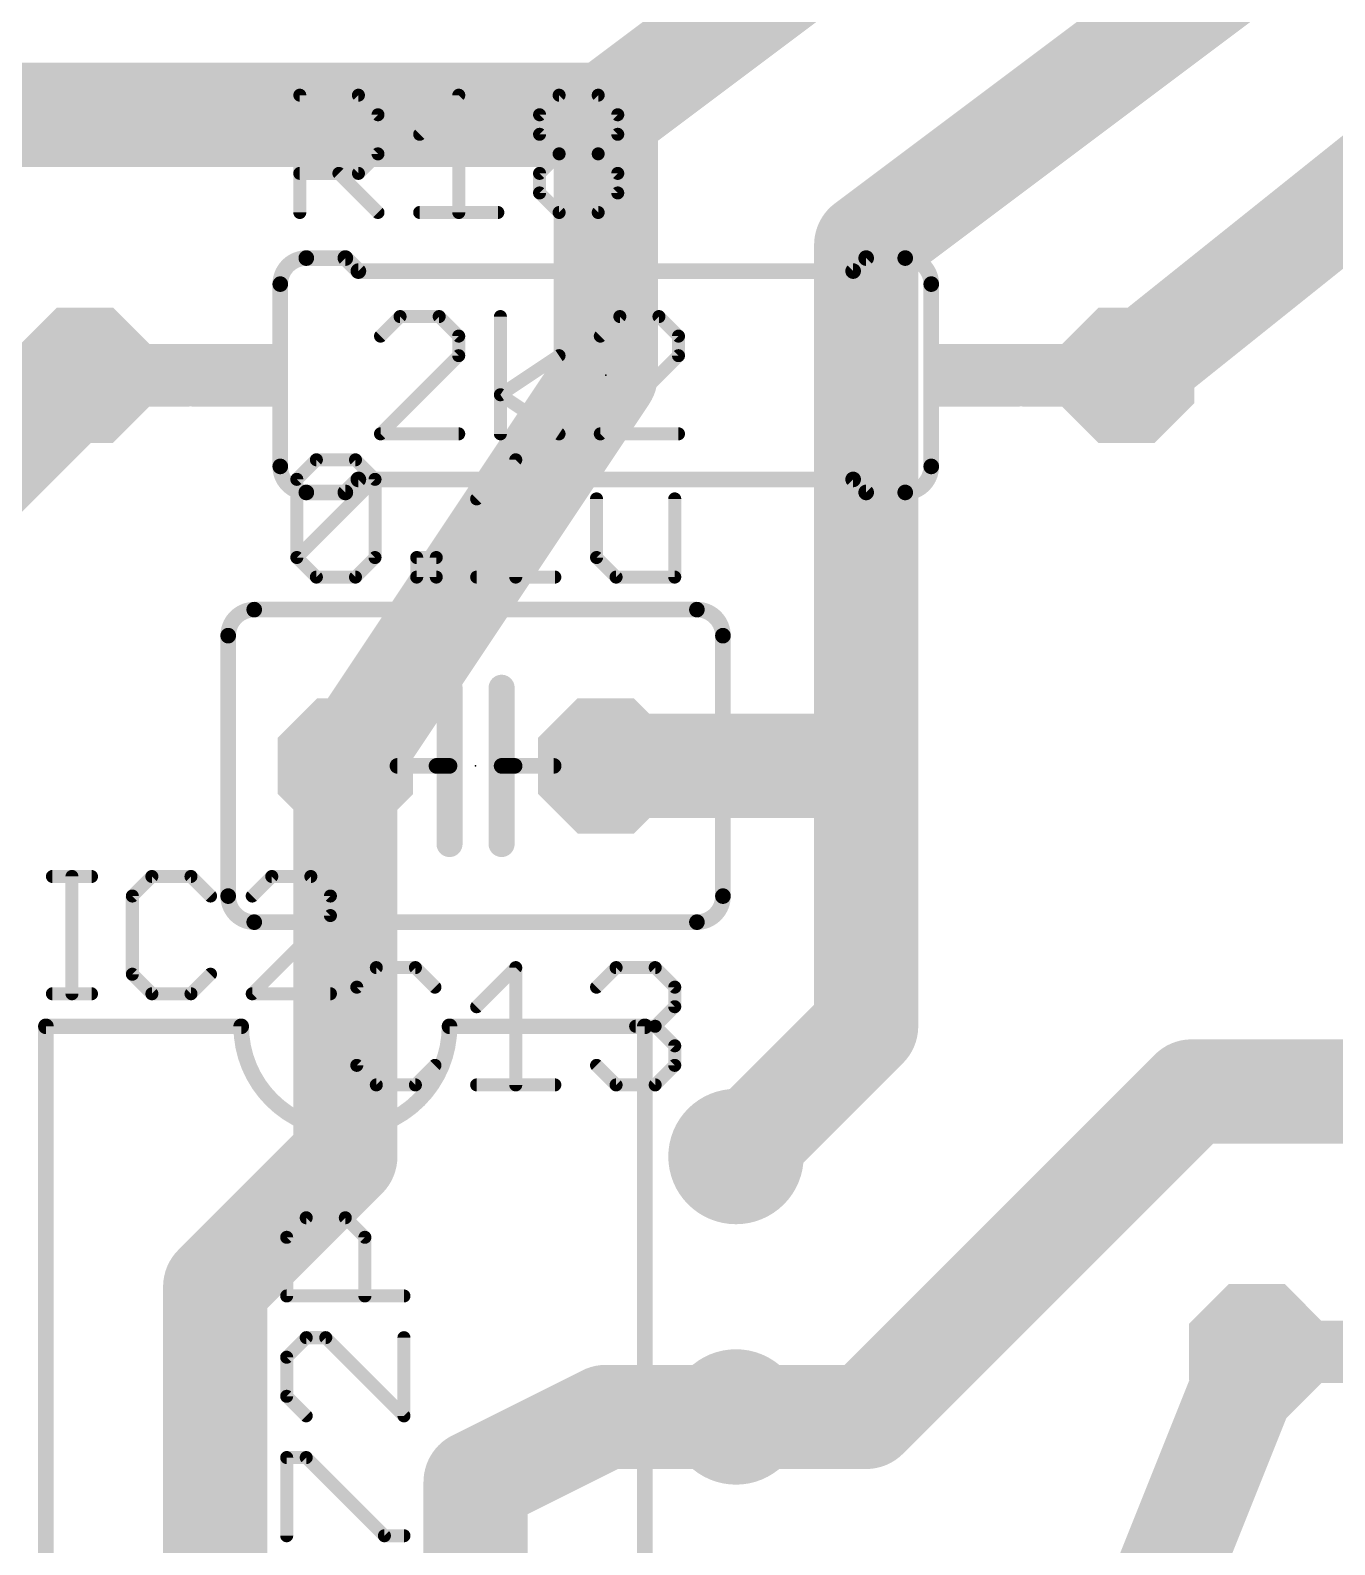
# Model space of a CAD drawing. Extents: x 0 to 4.04, y -0.39 to 3.15.
# Drawn here: x 2.429 to 2.93, y 1.251 to 1.832 of the extents above; entities that cross this region are included whole.
import ezdxf

# ---------------------------------------------------------------- set-up
doc = ezdxf.new("R2010")
doc.units = 0
for name, color, linetype in [('16', 175, 'CONTINUOUS'), ('17', 82, 'CONTINUOUS'), ('21', 253, 'CONTINUOUS'), ('23', 7, 'CONTINUOUS'), ('25', 253, 'CONTINUOUS'), ('27', 253, 'CONTINUOUS'), ('51', 253, 'CONTINUOUS')]:
    doc.layers.add(name, color=color, linetype=linetype)

# ---------------------------------------------------------------- blocks, each defined once
blk = doc.blocks.new('OCTAGONP')
at = {"const_width": 0.5}
blk.add_lwpolyline([(-0.25, -0.103553), (-0.25, 0.103553), (-0.103553, 0.25), (0.103553, 0.25), (0.25, 0.103553), (0.25, -0.103553), (0.103553, -0.25), (-0.103553, -0.25), (-0.25, -0.103553), (-0.25, 0.103553)], dxfattribs=at)
blk = doc.blocks.new('ROUNDP')
at = {"const_width": 0.5}
blk.add_lwpolyline([(0, -0.25, 1), (0, 0.25, 1), (0, -0.25)], format="xyb", dxfattribs=at)
blk = doc.blocks.new('RECT')
blk.add_solid([(-0.5, -0.5), (0.5, -0.5), (-0.5, 0.5), (0.5, 0.5)])

msp = doc.modelspace()

# ---------------------------------------------------------------- linework, layer by layer
at = {"layer": '16', "const_width": 0.04}
for points in [[(2.85, 1.95), (2.65, 1.8)], [(2.95, 1.9), (2.75, 1.75)], [(1.9, 1.8), (2.65, 1.8)], [(2.65, 1.8), (2.65, 1.7)], [(2.975, 1.8), (2.85, 1.7)], [(2.75, 1.75), (2.75, 1.55)], [(2.375, 1.625), (2.45, 1.7)], [(2.65, 1.7), (2.55, 1.55)], [(2.55, 1.4), (2.55, 1.55)], [(2.65, 1.55), (2.75, 1.55)], [(2.75, 1.55), (2.75, 1.45)], [(2.75, 1.45), (2.7, 1.4)], [(2.875, 1.425), (2.75, 1.3)], [(2.875, 1.425), (3.089961, 1.425)], [(2.5, 1.35), (2.55, 1.4)], [(2.5, 0.95), (2.5, 1.35)], [(2.85, 1.2), (2.9, 1.325)], [(2.6, 1.275), (2.65, 1.3)], [(2.65, 1.3), (2.7, 1.3)], [(2.75, 1.3), (2.7, 1.3)], [(2.6, 1.275), (2.6, 0.975)]]:
    msp.add_lwpolyline(points, dxfattribs=at)
at = {"layer": '16', "const_width": 0.02}
for points in [[(2.66, 1.8, 1), (2.64, 1.8)], [(2.644, 1.808, 1), (2.656, 1.792)], [(2.65, 1.79, 1), (2.65, 1.81)], [(2.76, 1.75, 1), (2.74, 1.75)], [(2.744, 1.758, 1), (2.756, 1.742)], [(2.457071, 1.692929, 1), (2.442929, 1.707071)], [(2.658321, 1.694453, 1), (2.641679, 1.705547)], [(2.843753, 1.707809, 1), (2.856247, 1.692191)], [(2.64, 1.7, 1), (2.66, 1.7)], [(2.56, 1.55, 1), (2.54, 1.55)], [(2.541679, 1.555547, 1), (2.558321, 1.544453)], [(2.65, 1.56, 1), (2.65, 1.54)], [(2.76, 1.55, 1), (2.74, 1.55)], [(2.75, 1.54, 1), (2.75, 1.56)], [(2.74, 1.55, 1), (2.76, 1.55)], [(2.757071, 1.442929, 1), (2.742929, 1.457071)], [(2.74, 1.45, 1), (2.76, 1.45)], [(2.875, 1.435, 1), (2.875, 1.415)], [(2.882071, 1.417929, 1), (2.867929, 1.432071)], [(2.557071, 1.392929, 1), (2.542929, 1.407071)], [(2.692929, 1.407071, 1), (2.707071, 1.392929)], [(2.54, 1.4, 1), (2.56, 1.4)], [(2.51, 1.35, 1), (2.49, 1.35)], [(2.492929, 1.357071, 1), (2.507071, 1.342929)], [(2.909285, 1.321286, 1), (2.890715, 1.328714)], [(2.65, 1.31, 1), (2.65, 1.29)], [(2.654472, 1.291056, 1), (2.645528, 1.308944)], [(2.7, 1.31, 1), (2.7, 1.29)], [(2.7, 1.29, 1), (2.7, 1.31)], [(2.742929, 1.307071, 1), (2.757071, 1.292929)], [(2.75, 1.29, 1), (2.75, 1.31)], [(2.61, 1.275, 1), (2.59, 1.275)], [(2.595528, 1.283944, 1), (2.604472, 1.266056)]]:
    msp.add_lwpolyline(points, format="xyb", dxfattribs=at)
at = {"layer": '21'}
for points, const_width in [([(2.535, 1.745, 0.414214), (2.525, 1.735)], 0.006), ([(2.535, 1.7465, 1), (2.535, 1.7435)], 0.003), ([(2.535, 1.7435, 1), (2.535, 1.7465)], 0.003), ([(2.551061, 1.746061, 1), (2.548939, 1.743939)], 0.003), ([(2.55, 1.7435, 1), (2.55, 1.7465)], 0.003), ([(2.75, 1.7465, 1), (2.75, 1.7435)], 0.003), ([(2.751061, 1.743939, 1), (2.748939, 1.746061)], 0.003), ([(2.775, 1.735, 0.414214), (2.765, 1.745)], 0.006), ([(2.765, 1.7465, 1), (2.765, 1.7435)], 0.003), ([(2.765, 1.7435, 1), (2.765, 1.7465)], 0.003), ([(2.555, 1.7415, 1), (2.555, 1.7385)], 0.003), ([(2.553939, 1.738939, 1), (2.556061, 1.741061)], 0.003), ([(2.743939, 1.741061, 1), (2.746061, 1.738939)], 0.003), ([(2.745, 1.7385, 1), (2.745, 1.7415)], 0.003), ([(2.5265, 1.735, 1), (2.5235, 1.735)], 0.003), ([(2.5235, 1.735, 1), (2.5265, 1.735)], 0.003), ([(2.7765, 1.735, 1), (2.7735, 1.735)], 0.003), ([(2.7735, 1.735, 1), (2.7765, 1.735)], 0.003), ([(2.525, 1.665, 0.414214), (2.535, 1.655)], 0.006), ([(2.5265, 1.665, 1), (2.5235, 1.665)], 0.003), ([(2.5235, 1.665, 1), (2.5265, 1.665)], 0.003), ([(2.765, 1.655, 0.414214), (2.775, 1.665)], 0.006), ([(2.7765, 1.665, 1), (2.7735, 1.665)], 0.003), ([(2.7735, 1.665, 1), (2.7765, 1.665)], 0.003), ([(2.535, 1.6565, 1), (2.535, 1.6535)], 0.003), ([(2.535, 1.6535, 1), (2.535, 1.6565)], 0.003), ([(2.548939, 1.656061, 1), (2.551061, 1.653939)], 0.003), ([(2.55, 1.6535, 1), (2.55, 1.6565)], 0.003), ([(2.555, 1.6615, 1), (2.555, 1.6585)], 0.003), ([(2.556061, 1.658939, 1), (2.553939, 1.661061)], 0.003), ([(2.746061, 1.661061, 1), (2.743939, 1.658939)], 0.003), ([(2.745, 1.6585, 1), (2.745, 1.6615)], 0.003), ([(2.75, 1.6565, 1), (2.75, 1.6535)], 0.003), ([(2.748939, 1.653939, 1), (2.751061, 1.656061)], 0.003), ([(2.765, 1.6565, 1), (2.765, 1.6535)], 0.003), ([(2.765, 1.6535, 1), (2.765, 1.6565)], 0.003), ([(2.515, 1.61, 0.414214), (2.505, 1.6)], 0.006), ([(2.515, 1.6115, 1), (2.515, 1.6085)], 0.003), ([(2.515, 1.6085, 1), (2.515, 1.6115)], 0.003), ([(2.695, 1.6, 0.414214), (2.685, 1.61)], 0.006), ([(2.685, 1.6115, 1), (2.685, 1.6085)], 0.003), ([(2.685, 1.6085, 1), (2.685, 1.6115)], 0.003), ([(2.5065, 1.6, 1), (2.5035, 1.6)], 0.003), ([(2.5035, 1.6, 1), (2.5065, 1.6)], 0.003), ([(2.6965, 1.6, 1), (2.6935, 1.6)], 0.003), ([(2.6935, 1.6, 1), (2.6965, 1.6)], 0.003), ([(2.5925, 1.58, 1), (2.5875, 1.58)], 0.005), ([(2.6125, 1.58, 1), (2.6075, 1.58)], 0.005), ([(2.585, 1.5515, 1), (2.585, 1.5485)], 0.003), ([(2.5925, 1.55, 1), (2.5875, 1.55)], 0.005), ([(2.59, 1.5485, 1), (2.59, 1.5515)], 0.003), ([(2.6125, 1.55, 1), (2.6075, 1.55)], 0.005), ([(2.61, 1.5515, 1), (2.61, 1.5485)], 0.003), ([(2.615, 1.5485, 1), (2.615, 1.5515)], 0.003), ([(2.5875, 1.55, 1), (2.5925, 1.55)], 0.005), ([(2.6075, 1.55, 1), (2.6125, 1.55)], 0.005), ([(2.5875, 1.52, 1), (2.5925, 1.52)], 0.005), ([(2.6075, 1.52, 1), (2.6125, 1.52)], 0.005), ([(2.505, 1.5, 0.414214), (2.515, 1.49)], 0.006), ([(2.5065, 1.5, 1), (2.5035, 1.5)], 0.003), ([(2.5035, 1.5, 1), (2.5065, 1.5)], 0.003), ([(2.685, 1.49, 0.414214), (2.695, 1.5)], 0.006), ([(2.6965, 1.5, 1), (2.6935, 1.5)], 0.003), ([(2.6935, 1.5, 1), (2.6965, 1.5)], 0.003), ([(2.515, 1.4915, 1), (2.515, 1.4885)], 0.003), ([(2.515, 1.4885, 1), (2.515, 1.4915)], 0.003), ([(2.685, 1.4915, 1), (2.685, 1.4885)], 0.003), ([(2.685, 1.4885, 1), (2.685, 1.4915)], 0.003), ([(2.4365, 1.45, 1), (2.4335, 1.45)], 0.003), ([(2.435, 1.4515, 1), (2.435, 1.4485)], 0.003), ([(2.51, 1.45, 1), (2.59, 1.45)], 0.006), ([(2.5115, 1.45, 1), (2.5085, 1.45)], 0.003), ([(2.51, 1.4485, 1), (2.51, 1.4515)], 0.003), ([(2.59, 1.4515, 1), (2.59, 1.4485)], 0.003), ([(2.5915, 1.45, 1), (2.5885, 1.45)], 0.003), ([(2.6665, 1.45, 1), (2.6635, 1.45)], 0.003), ([(2.665, 1.4485, 1), (2.665, 1.4515)], 0.003)]:
    msp.add_lwpolyline(points, format="xyb", dxfattribs=dict(at, const_width=const_width))
for points, const_width in [([(2.535, 1.745), (2.55, 1.745)], 0.006), ([(2.555, 1.74), (2.55, 1.745)], 0.006), ([(2.745, 1.74), (2.75, 1.745)], 0.006), ([(2.765, 1.745), (2.75, 1.745)], 0.006), ([(2.745, 1.74), (2.555, 1.74)], 0.006), ([(2.525, 1.665), (2.525, 1.735)], 0.006), ([(2.775, 1.665), (2.775, 1.735)], 0.006), ([(2.535, 1.655), (2.55, 1.655)], 0.006), ([(2.555, 1.66), (2.55, 1.655)], 0.006), ([(2.745, 1.66), (2.555, 1.66)], 0.006), ([(2.745, 1.66), (2.75, 1.655)], 0.006), ([(2.765, 1.655), (2.75, 1.655)], 0.006), ([(2.515, 1.61), (2.685, 1.61)], 0.006), ([(2.505, 1.5), (2.505, 1.6)], 0.006), ([(2.695, 1.5), (2.695, 1.6)], 0.006), ([(2.59, 1.55), (2.59, 1.58)], 0.01), ([(2.61, 1.55), (2.61, 1.58)], 0.01), ([(2.585, 1.55), (2.59, 1.55)], 0.006), ([(2.59, 1.55), (2.59, 1.52)], 0.01), ([(2.61, 1.52), (2.61, 1.55)], 0.01), ([(2.61, 1.55), (2.615, 1.55)], 0.006), ([(2.685, 1.49), (2.515, 1.49)], 0.006), ([(2.435, 1.45), (2.435, 1.05)], 0.006), ([(2.435, 1.45), (2.51, 1.45)], 0.006), ([(2.665, 1.45), (2.59, 1.45)], 0.006), ([(2.665, 1.05), (2.665, 1.45)], 0.006)]:
    msp.add_lwpolyline(points, dxfattribs=dict(at, const_width=const_width))
at = {"layer": '23'}
for p in [(2.65, 1.7), (2.6, 1.55)]:
    msp.add_point(p, dxfattribs=at)
at = {"layer": '25', "const_width": 0.005}
for points in [[(2.5325, 1.7625), (2.5325, 1.807538)], [(2.5325, 1.807538), (2.555019, 1.807538)], [(2.555019, 1.807538), (2.562526, 1.800032)], [(2.578539, 1.792526), (2.593552, 1.807538)], [(2.593552, 1.807538), (2.593552, 1.7625)], [(2.624578, 1.800032), (2.632085, 1.807538)], [(2.632085, 1.807538), (2.647098, 1.807538)], [(2.647098, 1.807538), (2.654604, 1.800032)], [(2.562526, 1.800032), (2.562526, 1.785019)], [(2.624578, 1.792526), (2.624578, 1.800032)], [(2.654604, 1.800032), (2.654604, 1.792526)], [(2.632085, 1.785019), (2.624578, 1.792526)], [(2.654604, 1.792526), (2.647098, 1.785019)], [(2.562526, 1.785019), (2.555019, 1.777513)], [(2.624578, 1.777513), (2.632085, 1.785019)], [(2.632085, 1.785019), (2.647098, 1.785019)], [(2.647098, 1.785019), (2.654604, 1.777513)], [(2.555019, 1.777513), (2.5325, 1.777513)], [(2.547513, 1.777513), (2.562526, 1.7625)], [(2.624578, 1.770006), (2.624578, 1.777513)], [(2.654604, 1.777513), (2.654604, 1.770006)], [(2.632085, 1.7625), (2.624578, 1.770006)], [(2.654604, 1.770006), (2.647098, 1.7625)], [(2.578539, 1.7625), (2.608565, 1.7625)], [(2.647098, 1.7625), (2.632085, 1.7625)], [(2.4375, 1.507538), (2.452513, 1.507538)], [(2.445006, 1.4625), (2.445006, 1.507538)], [(2.475699, 1.507538), (2.468193, 1.500032)], [(2.490712, 1.507538), (2.475699, 1.507538)], [(2.498218, 1.500032), (2.490712, 1.507538)], [(2.521738, 1.507538), (2.514232, 1.500032)], [(2.536751, 1.507538), (2.521738, 1.507538)], [(2.544258, 1.500032), (2.536751, 1.507538)], [(2.468193, 1.500032), (2.468193, 1.470006)], [(2.544258, 1.492526), (2.544258, 1.500032)], [(2.514232, 1.4625), (2.544258, 1.492526)], [(2.468193, 1.470006), (2.475699, 1.4625)], [(2.490712, 1.4625), (2.498218, 1.470006)], [(2.561888, 1.472538), (2.554382, 1.465032)], [(2.576901, 1.472538), (2.561888, 1.472538)], [(2.584408, 1.465032), (2.576901, 1.472538)], [(2.600421, 1.457526), (2.615434, 1.472538)], [(2.615434, 1.472538), (2.615434, 1.4275)], [(2.646461, 1.465032), (2.653967, 1.472538)], [(2.653967, 1.472538), (2.66898, 1.472538)], [(2.66898, 1.472538), (2.676486, 1.465032)], [(2.554382, 1.465032), (2.554382, 1.435006)], [(2.676486, 1.465032), (2.676486, 1.457526)], [(2.4375, 1.4625), (2.452513, 1.4625)], [(2.475699, 1.4625), (2.490712, 1.4625)], [(2.544258, 1.4625), (2.514232, 1.4625)], [(2.676486, 1.457526), (2.66898, 1.450019)], [(2.66898, 1.450019), (2.661473, 1.450019)], [(2.66898, 1.450019), (2.676486, 1.442513)], [(2.676486, 1.442513), (2.676486, 1.435006)], [(2.554382, 1.435006), (2.561888, 1.4275)], [(2.576901, 1.4275), (2.584408, 1.435006)], [(2.653967, 1.4275), (2.646461, 1.435006)], [(2.676486, 1.435006), (2.66898, 1.4275)], [(2.561888, 1.4275), (2.576901, 1.4275)], [(2.600421, 1.4275), (2.630447, 1.4275)], [(2.66898, 1.4275), (2.653967, 1.4275)]]:
    msp.add_lwpolyline(points, dxfattribs=at)
at = {"layer": '25', "const_width": 0.0025}
for points in [[(2.53375, 1.807538, 1), (2.53125, 1.807538)], [(2.5325, 1.808788, 1), (2.5325, 1.806288)], [(2.555903, 1.808422, 1), (2.554135, 1.806655)], [(2.555019, 1.806288, 1), (2.555019, 1.808788)], [(2.594802, 1.807538, 1), (2.592302, 1.807538)], [(2.594436, 1.806655, 1), (2.592668, 1.808422)], [(2.632085, 1.808788, 1), (2.632085, 1.806288)], [(2.632969, 1.806655, 1), (2.631201, 1.808422)], [(2.647982, 1.808422, 1), (2.646214, 1.806655)], [(2.647098, 1.806288, 1), (2.647098, 1.808788)], [(2.563776, 1.800032, 1), (2.561276, 1.800032)], [(2.561642, 1.799148, 1), (2.563409, 1.800916)], [(2.625828, 1.800032, 1), (2.623328, 1.800032)], [(2.623695, 1.800916, 1), (2.625462, 1.799148)], [(2.655854, 1.800032, 1), (2.653354, 1.800032)], [(2.65372, 1.799148, 1), (2.655488, 1.800916)], [(2.577655, 1.793409, 1), (2.579423, 1.791642)], [(2.623328, 1.792526, 1), (2.625828, 1.792526)], [(2.625462, 1.793409, 1), (2.623695, 1.791642)], [(2.653354, 1.792526, 1), (2.655854, 1.792526)], [(2.655488, 1.791642, 1), (2.65372, 1.793409)], [(2.561276, 1.785019, 1), (2.563776, 1.785019)], [(2.563409, 1.784135, 1), (2.561642, 1.785903)], [(2.632085, 1.786269, 1), (2.632085, 1.783769)], [(2.632969, 1.784135, 1), (2.631201, 1.785903)], [(2.631201, 1.784135, 1), (2.632969, 1.785903)], [(2.647982, 1.785903, 1), (2.646214, 1.784135)], [(2.646214, 1.785903, 1), (2.647982, 1.784135)], [(2.647098, 1.783769, 1), (2.647098, 1.786269)], [(2.5325, 1.778763, 1), (2.5325, 1.776263)], [(2.548397, 1.778397, 1), (2.546629, 1.776629)], [(2.554135, 1.778397, 1), (2.555903, 1.776629)], [(2.555019, 1.776263, 1), (2.555019, 1.778763)], [(2.625828, 1.777513, 1), (2.623328, 1.777513)], [(2.623695, 1.778397, 1), (2.625462, 1.776629)], [(2.655854, 1.777513, 1), (2.653354, 1.777513)], [(2.65372, 1.776629, 1), (2.655488, 1.778397)], [(2.623328, 1.770006, 1), (2.625828, 1.770006)], [(2.625462, 1.77089, 1), (2.623695, 1.769123)], [(2.653354, 1.770006, 1), (2.655854, 1.770006)], [(2.655488, 1.769123, 1), (2.65372, 1.77089)], [(2.53125, 1.7625, 1), (2.53375, 1.7625)], [(2.561642, 1.761616, 1), (2.563409, 1.763384)], [(2.578539, 1.76375, 1), (2.578539, 1.76125)], [(2.592302, 1.7625, 1), (2.594802, 1.7625)], [(2.608565, 1.76125, 1), (2.608565, 1.76375)], [(2.632085, 1.76375, 1), (2.632085, 1.76125)], [(2.631201, 1.761616, 1), (2.632969, 1.763384)], [(2.646214, 1.763384, 1), (2.647982, 1.761616)], [(2.647098, 1.76125, 1), (2.647098, 1.76375)], [(2.4375, 1.508788, 1), (2.4375, 1.506288)], [(2.446256, 1.507538, 1), (2.443756, 1.507538)], [(2.452513, 1.506288, 1), (2.452513, 1.508788)], [(2.475699, 1.508788, 1), (2.475699, 1.506288)], [(2.476583, 1.506655, 1), (2.474815, 1.508422)], [(2.491596, 1.508422, 1), (2.489828, 1.506655)], [(2.490712, 1.506288, 1), (2.490712, 1.508788)], [(2.521738, 1.508788, 1), (2.521738, 1.506288)], [(2.522622, 1.506655, 1), (2.520855, 1.508422)], [(2.537635, 1.508422, 1), (2.535867, 1.506655)], [(2.536751, 1.506288, 1), (2.536751, 1.508788)], [(2.469443, 1.500032, 1), (2.466943, 1.500032)], [(2.467309, 1.500916, 1), (2.469077, 1.499148)], [(2.497334, 1.499148, 1), (2.499102, 1.500916)], [(2.513348, 1.500916, 1), (2.515116, 1.499148)], [(2.545508, 1.500032, 1), (2.543008, 1.500032)], [(2.543374, 1.499148, 1), (2.545142, 1.500916)], [(2.545142, 1.491642, 1), (2.543374, 1.493409)], [(2.543008, 1.492526, 1), (2.545508, 1.492526)], [(2.469077, 1.47089, 1), (2.467309, 1.469123)], [(2.466943, 1.470006, 1), (2.469443, 1.470006)], [(2.499102, 1.469123, 1), (2.497334, 1.47089)], [(2.561888, 1.473788, 1), (2.561888, 1.471288)], [(2.562772, 1.471655, 1), (2.561005, 1.473422)], [(2.577785, 1.473422, 1), (2.576017, 1.471655)], [(2.576901, 1.471288, 1), (2.576901, 1.473788)], [(2.616684, 1.472538, 1), (2.614184, 1.472538)], [(2.616318, 1.471655, 1), (2.61455, 1.473422)], [(2.653967, 1.473788, 1), (2.653967, 1.471288)], [(2.654851, 1.471655, 1), (2.653083, 1.473422)], [(2.669864, 1.473422, 1), (2.668096, 1.471655)], [(2.66898, 1.471288, 1), (2.66898, 1.473788)], [(2.555632, 1.465032, 1), (2.553132, 1.465032)], [(2.553498, 1.465916, 1), (2.555266, 1.464148)], [(2.583524, 1.464148, 1), (2.585291, 1.465916)], [(2.645577, 1.465916, 1), (2.647344, 1.464148)], [(2.677736, 1.465032, 1), (2.675236, 1.465032)], [(2.675602, 1.464148, 1), (2.67737, 1.465916)], [(2.4375, 1.46375, 1), (2.4375, 1.46125)], [(2.443756, 1.4625, 1), (2.446256, 1.4625)], [(2.452513, 1.46125, 1), (2.452513, 1.46375)], [(2.475699, 1.46375, 1), (2.475699, 1.46125)], [(2.474815, 1.461616, 1), (2.476583, 1.463384)], [(2.489828, 1.463384, 1), (2.491596, 1.461616)], [(2.490712, 1.46125, 1), (2.490712, 1.46375)], [(2.514232, 1.46375, 1), (2.514232, 1.46125)], [(2.513348, 1.463384, 1), (2.515116, 1.461616)], [(2.544258, 1.46125, 1), (2.544258, 1.46375)], [(2.599537, 1.458409, 1), (2.601305, 1.456642)], [(2.67737, 1.456642, 1), (2.675602, 1.458409)], [(2.675236, 1.457526, 1), (2.677736, 1.457526)], [(2.661473, 1.451269, 1), (2.661473, 1.448769)], [(2.669864, 1.450903, 1), (2.668096, 1.449135)], [(2.668096, 1.450903, 1), (2.669864, 1.449135)], [(2.66898, 1.448769, 1), (2.66898, 1.451269)], [(2.677736, 1.442513, 1), (2.675236, 1.442513)], [(2.675602, 1.441629, 1), (2.67737, 1.443397)], [(2.555266, 1.43589, 1), (2.553498, 1.434123)], [(2.585291, 1.434123, 1), (2.583524, 1.43589)], [(2.647344, 1.43589, 1), (2.645577, 1.434123)], [(2.67737, 1.434123, 1), (2.675602, 1.43589)], [(2.553132, 1.435006, 1), (2.555632, 1.435006)], [(2.675236, 1.435006, 1), (2.677736, 1.435006)], [(2.561888, 1.42875, 1), (2.561888, 1.42625)], [(2.561005, 1.426616, 1), (2.562772, 1.428384)], [(2.576017, 1.428384, 1), (2.577785, 1.426616)], [(2.576901, 1.42625, 1), (2.576901, 1.42875)], [(2.600421, 1.42875, 1), (2.600421, 1.42625)], [(2.614184, 1.4275, 1), (2.616684, 1.4275)], [(2.630447, 1.42625, 1), (2.630447, 1.42875)], [(2.653967, 1.42875, 1), (2.653967, 1.42625)], [(2.653083, 1.426616, 1), (2.654851, 1.428384)], [(2.668096, 1.428384, 1), (2.669864, 1.426616)], [(2.66898, 1.42625, 1), (2.66898, 1.42875)]]:
    msp.add_lwpolyline(points, format="xyb", dxfattribs=at)
at = {"layer": '27', "const_width": 0.005}
for points in [[(2.571006, 1.722538), (2.5635, 1.715032)], [(2.586019, 1.722538), (2.571006, 1.722538)], [(2.593526, 1.715032), (2.586019, 1.722538)], [(2.609539, 1.6775), (2.609539, 1.722538)], [(2.655412, 1.722538), (2.647905, 1.715032)], [(2.670424, 1.722538), (2.655412, 1.722538)], [(2.677931, 1.715032), (2.670424, 1.722538)], [(2.593526, 1.707526), (2.593526, 1.715032)], [(2.677931, 1.707526), (2.677931, 1.715032)], [(2.5635, 1.6775), (2.593526, 1.707526)], [(2.609539, 1.692513), (2.632058, 1.707526)], [(2.647905, 1.6775), (2.677931, 1.707526)], [(2.632058, 1.6775), (2.609539, 1.692513)], [(2.593526, 1.6775), (2.5635, 1.6775)], [(2.677931, 1.6775), (2.647905, 1.6775)], [(2.531362, 1.660032), (2.538869, 1.667538)], [(2.538869, 1.667538), (2.553882, 1.667538)], [(2.553882, 1.667538), (2.561388, 1.660032)], [(2.600421, 1.652526), (2.615434, 1.667538)], [(2.615434, 1.667538), (2.615434, 1.6225)], [(2.531362, 1.630006), (2.531362, 1.660032)], [(2.531362, 1.630006), (2.561388, 1.660032)], [(2.561388, 1.660032), (2.561388, 1.630006)], [(2.64646, 1.652526), (2.64646, 1.630006)], [(2.676486, 1.6225), (2.676486, 1.652526)], [(2.538869, 1.6225), (2.531362, 1.630006)], [(2.561388, 1.630006), (2.553882, 1.6225)], [(2.577402, 1.6225), (2.577402, 1.630006)], [(2.577402, 1.630006), (2.584908, 1.630006)], [(2.584908, 1.630006), (2.584908, 1.6225)], [(2.64646, 1.630006), (2.653967, 1.6225)], [(2.553882, 1.6225), (2.538869, 1.6225)], [(2.584908, 1.6225), (2.577402, 1.6225)], [(2.600421, 1.6225), (2.630447, 1.6225)], [(2.653967, 1.6225), (2.676486, 1.6225)], [(2.527462, 1.368979), (2.534968, 1.376486)], [(2.534968, 1.376486), (2.549981, 1.376486)], [(2.549981, 1.376486), (2.557487, 1.368979)], [(2.527462, 1.34646), (2.527462, 1.368979)], [(2.557487, 1.368979), (2.557487, 1.34646)], [(2.5725, 1.34646), (2.527462, 1.34646)], [(2.534968, 1.330446), (2.527462, 1.32294)], [(2.542474, 1.330446), (2.534968, 1.330446)], [(2.5725, 1.300421), (2.542474, 1.330446)], [(2.5725, 1.330446), (2.5725, 1.300421)], [(2.527462, 1.32294), (2.527462, 1.307927)], [(2.527462, 1.307927), (2.534968, 1.300421)], [(2.527462, 1.254382), (2.527462, 1.284407)], [(2.527462, 1.284407), (2.534968, 1.284407)], [(2.534968, 1.284407), (2.564994, 1.254382)], [(2.564994, 1.254382), (2.5725, 1.254382)]]:
    msp.add_lwpolyline(points, dxfattribs=at)
at = {"layer": '27', "const_width": 0.0025}
for points in [[(2.571006, 1.723788, 1), (2.571006, 1.721288)], [(2.57189, 1.721655, 1), (2.570123, 1.723422)], [(2.586903, 1.723422, 1), (2.585135, 1.721655)], [(2.586019, 1.721288, 1), (2.586019, 1.723788)], [(2.610789, 1.722538, 1), (2.608289, 1.722538)], [(2.655412, 1.723788, 1), (2.655412, 1.721288)], [(2.656296, 1.721655, 1), (2.654528, 1.723422)], [(2.671308, 1.723422, 1), (2.669541, 1.721655)], [(2.670424, 1.721288, 1), (2.670424, 1.723788)], [(2.562616, 1.715916, 1), (2.564384, 1.714148)], [(2.594776, 1.715032, 1), (2.592276, 1.715032)], [(2.592642, 1.714148, 1), (2.594409, 1.715916)], [(2.647021, 1.715916, 1), (2.648789, 1.714148)], [(2.679181, 1.715032, 1), (2.676681, 1.715032)], [(2.677047, 1.714148, 1), (2.678815, 1.715916)], [(2.594409, 1.706642, 1), (2.592642, 1.708409)], [(2.632752, 1.706486, 1), (2.631365, 1.708566)], [(2.678815, 1.706642, 1), (2.677047, 1.708409)], [(2.592276, 1.707526, 1), (2.594776, 1.707526)], [(2.676681, 1.707526, 1), (2.679181, 1.707526)], [(2.610233, 1.693553, 1), (2.608846, 1.691473)], [(2.608846, 1.693553, 1), (2.610233, 1.691473)], [(2.5635, 1.67875, 1), (2.5635, 1.67625)], [(2.562616, 1.678384, 1), (2.564384, 1.676616)], [(2.593526, 1.67625, 1), (2.593526, 1.67875)], [(2.608289, 1.6775, 1), (2.610789, 1.6775)], [(2.631365, 1.67646, 1), (2.632752, 1.67854)], [(2.647905, 1.67875, 1), (2.647905, 1.67625)], [(2.647021, 1.678384, 1), (2.648789, 1.676616)], [(2.677931, 1.67625, 1), (2.677931, 1.67875)], [(2.538869, 1.668788, 1), (2.538869, 1.666288)], [(2.539753, 1.666655, 1), (2.537985, 1.668422)], [(2.554765, 1.668422, 1), (2.552998, 1.666655)], [(2.553882, 1.666288, 1), (2.553882, 1.668788)], [(2.616684, 1.667538, 1), (2.614184, 1.667538)], [(2.616318, 1.666655, 1), (2.61455, 1.668422)], [(2.532612, 1.660032, 1), (2.530112, 1.660032)], [(2.530478, 1.660916, 1), (2.532246, 1.659148)], [(2.562638, 1.660032, 1), (2.560138, 1.660032)], [(2.562272, 1.659148, 1), (2.560504, 1.660916)], [(2.560504, 1.659148, 1), (2.562272, 1.660916)], [(2.599537, 1.653409, 1), (2.601305, 1.651642)], [(2.64771, 1.652526, 1), (2.64521, 1.652526)], [(2.677736, 1.652526, 1), (2.675236, 1.652526)], [(2.532246, 1.63089, 1), (2.530478, 1.629123)], [(2.530478, 1.63089, 1), (2.532246, 1.629123)], [(2.530112, 1.630006, 1), (2.532612, 1.630006)], [(2.560138, 1.630006, 1), (2.562638, 1.630006)], [(2.562272, 1.629123, 1), (2.560504, 1.63089)], [(2.578652, 1.630006, 1), (2.576152, 1.630006)], [(2.577402, 1.631256, 1), (2.577402, 1.628756)], [(2.586158, 1.630006, 1), (2.583658, 1.630006)], [(2.584908, 1.628756, 1), (2.584908, 1.631256)], [(2.64521, 1.630006, 1), (2.64771, 1.630006)], [(2.647344, 1.63089, 1), (2.645577, 1.629123)], [(2.538869, 1.62375, 1), (2.538869, 1.62125)], [(2.537985, 1.621616, 1), (2.539753, 1.623384)], [(2.552998, 1.623384, 1), (2.554765, 1.621616)], [(2.553882, 1.62125, 1), (2.553882, 1.62375)], [(2.577402, 1.62375, 1), (2.577402, 1.62125)], [(2.576152, 1.6225, 1), (2.578652, 1.6225)], [(2.583658, 1.6225, 1), (2.586158, 1.6225)], [(2.584908, 1.62125, 1), (2.584908, 1.62375)], [(2.600421, 1.62375, 1), (2.600421, 1.62125)], [(2.614184, 1.6225, 1), (2.616684, 1.6225)], [(2.630447, 1.62125, 1), (2.630447, 1.62375)], [(2.653967, 1.62375, 1), (2.653967, 1.62125)], [(2.653083, 1.621616, 1), (2.654851, 1.623384)], [(2.675236, 1.6225, 1), (2.677736, 1.6225)], [(2.676486, 1.62125, 1), (2.676486, 1.62375)], [(2.534968, 1.377736, 1), (2.534968, 1.375236)], [(2.535852, 1.375602, 1), (2.534084, 1.37737)], [(2.550865, 1.37737, 1), (2.549097, 1.375602)], [(2.549981, 1.375236, 1), (2.549981, 1.377736)], [(2.528712, 1.368979, 1), (2.526212, 1.368979)], [(2.526578, 1.369863, 1), (2.528345, 1.368095)], [(2.558737, 1.368979, 1), (2.556237, 1.368979)], [(2.556603, 1.368095, 1), (2.558371, 1.369863)], [(2.527462, 1.34771, 1), (2.527462, 1.34521)], [(2.526212, 1.34646, 1), (2.528712, 1.34646)], [(2.556237, 1.34646, 1), (2.558737, 1.34646)], [(2.5725, 1.34521, 1), (2.5725, 1.34771)], [(2.534968, 1.331696, 1), (2.534968, 1.329196)], [(2.535852, 1.329563, 1), (2.534084, 1.33133)], [(2.543358, 1.33133, 1), (2.541591, 1.329563)], [(2.542474, 1.329196, 1), (2.542474, 1.331696)], [(2.57375, 1.330446, 1), (2.57125, 1.330446)], [(2.528712, 1.32294, 1), (2.526212, 1.32294)], [(2.526578, 1.323824, 1), (2.528345, 1.322056)], [(2.528345, 1.308811, 1), (2.526578, 1.307043)], [(2.526212, 1.307927, 1), (2.528712, 1.307927)], [(2.534084, 1.299537, 1), (2.535852, 1.301305)], [(2.57125, 1.300421, 1), (2.57375, 1.300421)], [(2.571616, 1.299537, 1), (2.573384, 1.301305)], [(2.528712, 1.284407, 1), (2.526212, 1.284407)], [(2.527462, 1.285657, 1), (2.527462, 1.283157)], [(2.535852, 1.285291, 1), (2.534084, 1.283523)], [(2.534968, 1.283157, 1), (2.534968, 1.285657)], [(2.564994, 1.255632, 1), (2.564994, 1.253132)], [(2.56411, 1.253498, 1), (2.565877, 1.255266)], [(2.5725, 1.253132, 1), (2.5725, 1.255632)], [(2.526212, 1.254382, 1), (2.528712, 1.254382)]]:
    msp.add_lwpolyline(points, format="xyb", dxfattribs=at)
at = {"layer": '51'}
for points, const_width in [([(2.45, 1.7), (2.49, 1.7)], 0.024), ([(2.85, 1.7), (2.81, 1.7)], 0.024), ([(2.57, 1.55), (2.585, 1.55)], 0.006), ([(2.615, 1.55), (2.63, 1.55)], 0.006), ([(2.9, 1.325), (2.94, 1.325)], 0.024)]:
    msp.add_lwpolyline(points, dxfattribs=dict(at, const_width=const_width))
for points, const_width in [([(2.45, 1.706, 1), (2.45, 1.694)], 0.012), ([(2.49, 1.694, 1), (2.49, 1.706)], 0.012), ([(2.81, 1.706, 1), (2.81, 1.694)], 0.012), ([(2.85, 1.694, 1), (2.85, 1.706)], 0.012), ([(2.57, 1.5515, 1), (2.57, 1.5485)], 0.003), ([(2.585, 1.5485, 1), (2.585, 1.5515)], 0.003), ([(2.615, 1.5515, 1), (2.615, 1.5485)], 0.003), ([(2.63, 1.5485, 1), (2.63, 1.5515)], 0.003), ([(2.9, 1.331, 1), (2.9, 1.319)], 0.012)]:
    msp.add_lwpolyline(points, format="xyb", dxfattribs=dict(at, const_width=const_width))

# ---------------------------------------------------------------- block references
at = {"layer": '17', "xscale": 0.052, "yscale": 0.052}
for name, p in [('OCTAGONP', (2.45, 1.7)), ('OCTAGONP', (2.45, 1.7)), ('OCTAGONP', (2.85, 1.7)), ('OCTAGONP', (2.85, 1.7)), ('ROUNDP', (2.7, 1.4)), ('ROUNDP', (2.7, 1.4)), ('OCTAGONP', (2.9, 1.325)), ('OCTAGONP', (2.9, 1.325)), ('ROUNDP', (2.7, 1.3)), ('ROUNDP', (2.7, 1.3))]:
    msp.add_blockref(name, p, dxfattribs=at)
at = {"layer": '17', "xscale": 0.052, "yscale": 0.052, "rotation": 180}
for p in [(2.55, 1.55), (2.55, 1.55), (2.65, 1.55), (2.65, 1.55)]:
    msp.add_blockref('OCTAGONP', p, dxfattribs=at)
at = {"layer": '21', "xscale": 0.034, "yscale": 0.024}
for p in [(2.508, 1.7), (2.792, 1.7)]:
    msp.add_blockref('RECT', p, dxfattribs=at)

doc.saveas('drawing.dxf')
